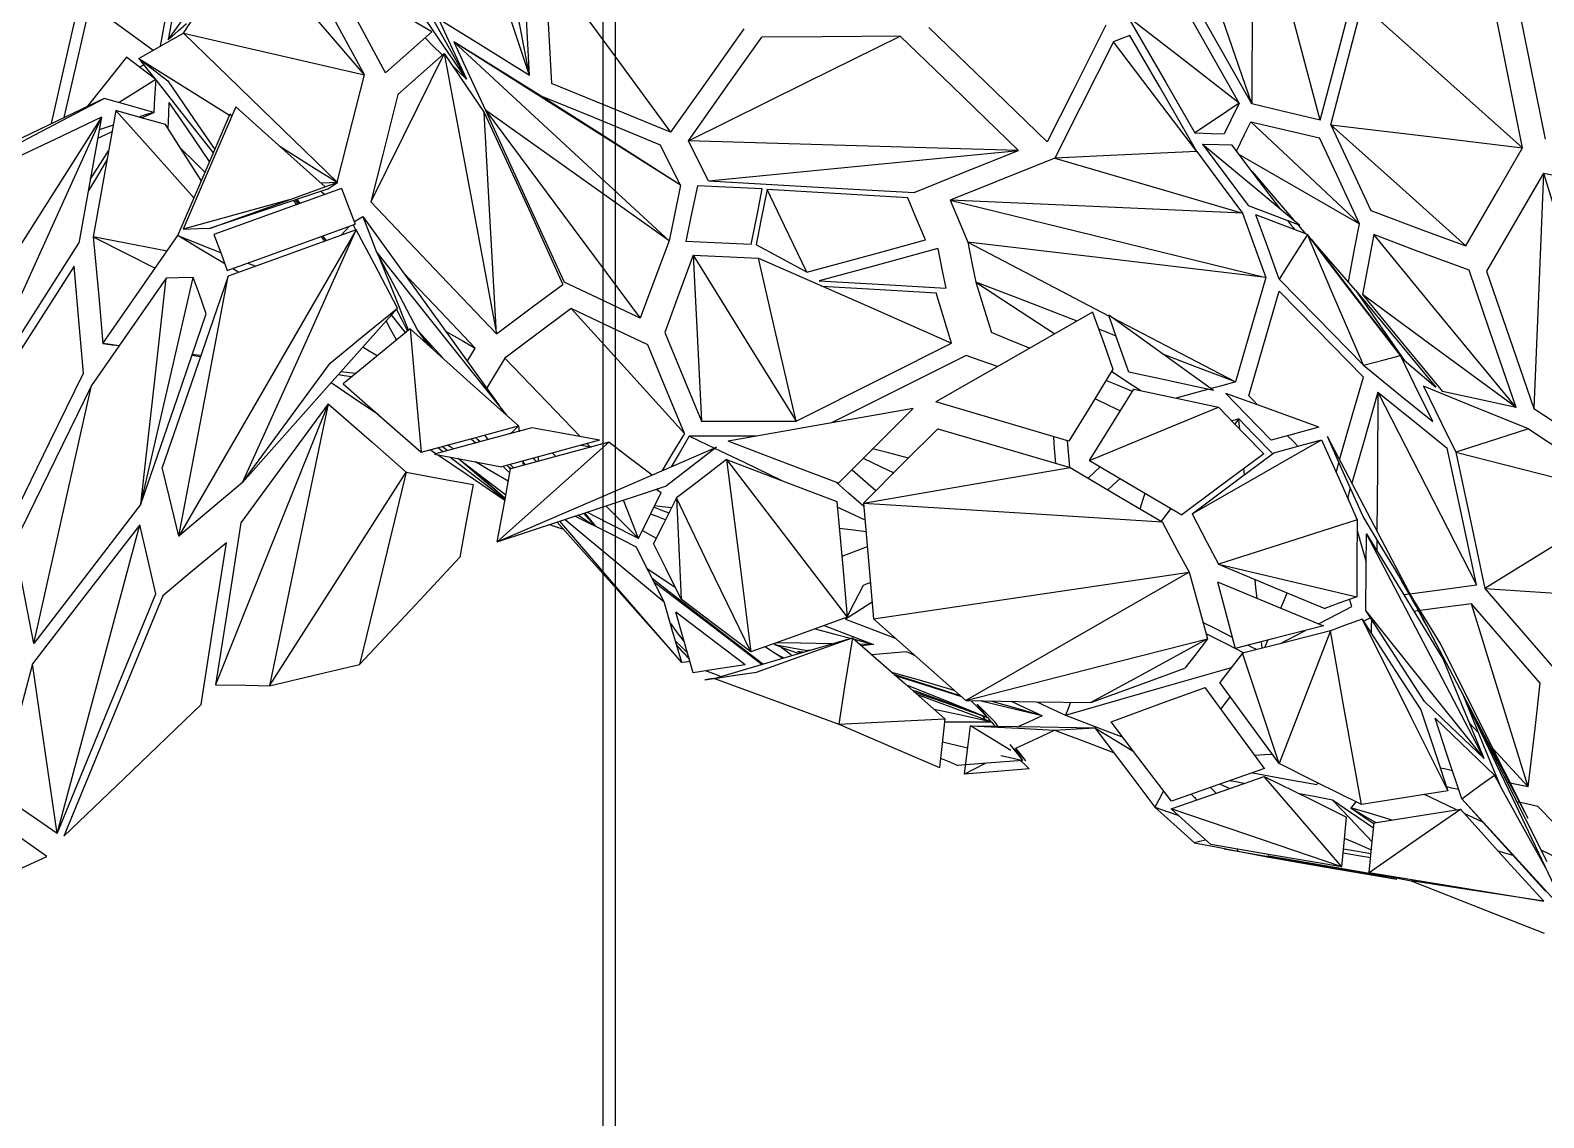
# Model space of a CAD drawing. Header units: millimetres. Extents: x -473 to 157, y -330 to 331.
# Drawn here: x -204.9 to -81.6, y -192.9 to -104.3 of the extents above; entities that cross this region are included whole.
import ezdxf

# ---------------------------------------------------------------- set-up
doc = ezdxf.new("R2010")
doc.units = ezdxf.units.MM

msp = doc.modelspace()

# ---------------------------------------------------------------- linework, layer by layer
at = {"color": 7, "linetype": 'Continuous', "lineweight": 25}
for p, q in [((-158.25, -325.5), (-158.25, 325.5)), ((-157.25, -325.5), (-157.25, 325.5))]:
    msp.add_line(p, q, dxfattribs=at)
at = {"color": 7, "linetype": 'Continuous'}
msp.add_line((-150.25, -136.15), (-142.54, -136.15), dxfattribs=at)
at = {"color": 7, "linetype": 'Continuous', "flags": 128}
for points in [[(-164.25, -108.01), (-168.98, -93.82), (-172.68, -82.74)], [(-164.25, -108.01), (-166.69, -95.26), (-168.58, -85.34)], [(-181.3, -86.88), (-174.62, -98.91), (-169.4, -108.31)], [(-105.41, -110.32), (-109.13, -99.52), (-112.06, -91.01)], [(-105.37, -90.82), (-105.39, -101.69), (-105.41, -110.32)], [(-99.83, -111.64), (-102.93, -99.97), (-105.37, -90.82)], [(-193.71, -105.09), (-190.02, -100.01), (-187.08, -95.98)], [(-192.45, -104.57), (-189.59, -100.2), (-187.33, -96.77)], [(-177.71, -107.94), (-183.09, -101.69), (-187.33, -96.77)], [(-164.25, -108.01), (-164.56, -102.37), (-164.81, -97.97)], [(-163.04, -98.6), (-157.31, -106.43), (-152.77, -112.63)], [(-163.04, -98.6), (-162.72, -104.21), (-162.47, -108.65)], [(-192.64, -99.36), (-193.24, -102.56), (-193.71, -105.09)], [(-177.71, -107.94), (-180.19, -103.36), (-182.15, -99.75)], [(-175.98, -107.78), (-178.46, -103.2), (-180.41, -99.6)], [(-172.22, -104.45), (-176.8, -101.74), (-180.41, -99.6)], [(-106.43, -110.26), (-109.99, -103.98), (-112.81, -99)], [(-105.41, -110.32), (-108.95, -104.05), (-111.76, -99.09)], [(-194.33, -105.62), (-193.8, -102.79), (-193.38, -100.57)], [(-83.34, -113.91), (-84.81, -106.58), (-85.95, -100.86)], [(-84.14, -100.13), (-82.67, -107.43), (-81.51, -113.2)], [(-202.17, -111.43), (-200.99, -106.28), (-200.06, -102.23)], [(-194.93, -105.96), (-197.82, -103.86), (-200.06, -102.23)], [(-99.83, -111.64), (-98.38, -106.14), (-97.25, -101.86)], [(-98.98, -112.02), (-97.54, -106.52), (-96.41, -102.24)], [(-83.34, -113.91), (-90.71, -107.32), (-96.41, -102.24)], [(-203.21, -111.93), (-202.03, -106.77), (-201.1, -102.72)], [(-169.4, -108.31), (-171.24, -105.63), (-172.69, -103.51)], [(-171.96, -102.75), (-170.53, -105.86), (-169.4, -108.31)], [(-106.43, -110.26), (-111.47, -106.36), (-115.5, -103.23)], [(-115.5, -103.23), (-112.45, -108.53), (-110.06, -112.69)], [(-196.1, -106.62), (-194.05, -105.46), (-192.45, -104.57)], [(-193.71, -105.09), (-192.87, -104.36), (-192.21, -103.78)], [(-179.93, -116.69), (-186.95, -109.89), (-192.45, -104.57)], [(-192.45, -104.57), (-184.2, -106.46), (-177.71, -107.94)], [(-175.98, -107.78), (-173.87, -105.91), (-172.22, -104.45)], [(-164.25, -108.01), (-168.22, -105.54), (-171.36, -103.6)], [(-146.8, -104.2), (-150.14, -108.92), (-152.77, -112.63)], [(-151.31, -113.32), (-141.65, -108.56), (-134.05, -104.81)], [(-134.05, -104.81), (-140.38, -104.85), (-145.34, -104.88)], [(-124.41, -114.11), (-129.82, -108.89), (-134.05, -104.81)], [(-131.73, -104.09), (-126.33, -109.3), (-122.07, -113.4)], [(-117.29, -103.92), (-119.97, -109.24), (-122.07, -113.4)], [(-115.34, -104.74), (-116.09, -105.03), (-116.68, -105.26)], [(-109.89, -114.21), (-112.94, -108.91), (-115.34, -104.74)], [(-171.36, -106.35), (-172.15, -105.56), (-172.77, -104.94)], [(-151.95, -116.94), (-162.28, -110.42), (-170.41, -105.27)], [(-163.3, -109.68), (-167.27, -107.22), (-170.41, -105.27)], [(-170.41, -105.27), (-160.6, -114.35), (-152.89, -121.48)], [(-170.41, -105.27), (-168.98, -108.38), (-167.85, -110.84)], [(-151.31, -113.32), (-147.97, -108.59), (-145.34, -104.88)], [(-116.68, -105.26), (-119.36, -110.58), (-121.46, -114.74)], [(-109.89, -114.21), (-113.68, -109.21), (-116.68, -105.26)], [(-197.08, -106.51), (-198.88, -108.76), (-200.29, -110.53)], [(-194.71, -108.34), (-196.05, -107.31), (-197.08, -106.51)], [(-196.1, -106.62), (-194.78, -107.63), (-193.73, -108.44)], [(-196.1, -106.62), (-191.95, -109.2), (-188.7, -111.23)], [(-196.1, -106.62), (-195.36, -107.56), (-194.77, -108.3)], [(-196.03, -107.33), (-195.84, -107.22), (-195.69, -107.14)], [(-171.22, -106.22), (-174.55, -112.97), (-177.18, -118.29)], [(-171.22, -106.22), (-173.32, -108.08), (-174.98, -109.55)], [(-171.22, -106.22), (-168.83, -118.99), (-166.96, -129.05)], [(-171.22, -106.22), (-169.38, -108.91), (-167.94, -111.01)], [(-169.4, -108.31), (-170.09, -107.62), (-170.63, -107.08)], [(-194.71, -108.34), (-196.38, -109.39), (-197.69, -110.21)], [(-194.71, -108.34), (-194.8, -109.82), (-194.87, -111.01)], [(-194.79, -108.28), (-194.79, -108.28), (-194.78, -108.28)], [(-194.71, -108.37), (-192.09, -111.69), (-190.02, -114.3)], [(-193.73, -108.44), (-191.58, -111.58), (-189.9, -114.03)], [(-179.93, -116.69), (-178.68, -111.78), (-177.71, -107.94)], [(-174.98, -109.55), (-176.21, -114.44), (-177.18, -118.29)], [(-151.95, -116.94), (-158.32, -112.87), (-163.3, -109.68)], [(-153.59, -113.67), (-159.03, -111.43), (-163.3, -109.68)], [(-152.77, -112.63), (-158.21, -110.4), (-162.47, -108.65)], [(-210.52, -115.96), (-204.11, -112.6), (-198.92, -109.87)], [(-198.92, -109.87), (-202.71, -111.69), (-205.64, -113.1)], [(-197.97, -110.87), (-198.99, -116.62), (-199.8, -121.15)], [(-194.87, -111.01), (-197.14, -110.37), (-198.92, -109.87)], [(-191.6, -117.97), (-195.15, -114.01), (-197.97, -110.87)], [(-193.91, -112.01), (-196.18, -111.37), (-197.97, -110.87)], [(-193.71, -112.32), (-193.65, -111.13), (-193.61, -110.2)], [(-190.32, -115), (-192.15, -112.32), (-193.61, -110.2)], [(-188.19, -110.57), (-190.59, -116.14), (-192.47, -120.52)], [(-180.92, -117.08), (-184.99, -113.44), (-188.19, -110.57)], [(-152.89, -121.48), (-161.24, -115.54), (-167.85, -110.84)], [(-167.85, -110.84), (-160.77, -120.33), (-155.23, -127.78)], [(-167.85, -110.84), (-164.26, -118.68), (-161.44, -124.83)], [(-106.43, -110.26), (-108.45, -111.61), (-110.06, -112.69)], [(-106.43, -110.26), (-107.12, -111.65), (-107.67, -112.76)], [(-99.83, -111.64), (-102.94, -110.91), (-105.41, -110.32)], [(-199.14, -111.4), (-206.75, -123.42), (-212.6, -132.66)], [(-199.14, -111.4), (-205.59, -125.69), (-210.59, -136.76)], [(-199.14, -111.4), (-202.93, -113.21), (-205.86, -114.61)], [(-199.14, -111.4), (-200.16, -117.14), (-200.97, -121.66)], [(-198.18, -112.05), (-198.82, -112.26), (-199.32, -112.42)], [(-194.87, -111.01), (-195.56, -111.22), (-196.1, -111.4)], [(-195.87, -111.46), (-195.31, -111.21), (-194.87, -111.01)], [(-191, -116.57), (-192.63, -114.02), (-193.91, -112.01)], [(-192.92, -121.05), (-190.53, -115.49), (-188.66, -111.12)], [(-188.51, -111.31), (-188.59, -111.21), (-188.66, -111.12)], [(-188.65, -111.12), (-188.58, -111.23), (-188.51, -111.32)], [(-166.96, -129.05), (-167.51, -118.91), (-167.94, -111.01)], [(-167.94, -111.01), (-164.35, -118.85), (-161.53, -125.02)], [(-106.65, -114.17), (-105.99, -112.82), (-105.48, -111.78)], [(-96.63, -120.09), (-101.58, -115.44), (-105.48, -111.78)], [(-105.48, -111.78), (-102.34, -112.51), (-99.89, -113.08)], [(-98.98, -112.02), (-97.16, -115.92), (-95.72, -119)], [(-98.98, -112.02), (-92.84, -117.52), (-87.98, -121.89)], [(-98.98, -112.02), (-90.26, -113.07), (-83.34, -113.91)], [(-199.44, -113.1), (-198.79, -112.8), (-198.27, -112.56)], [(-149.67, -116.59), (-150.59, -114.76), (-151.31, -113.32)], [(-124.41, -114.11), (-139.5, -113.67), (-151.31, -113.32)], [(-110.06, -112.69), (-108.72, -112.73), (-107.67, -112.76)], [(-96.63, -120.09), (-98.46, -116.15), (-99.89, -113.08)], [(-200.05, -116.48), (-199.21, -115.18), (-198.56, -114.15)], [(-192.67, -113.96), (-191.56, -115.04), (-190.7, -115.89)], [(-184.61, -113.77), (-181.99, -115.41), (-179.93, -116.69)], [(-151.95, -116.94), (-152.87, -115.11), (-153.59, -113.67)], [(-149.67, -116.59), (-135.54, -115.2), (-124.41, -114.11)], [(-132.92, -117.53), (-128.16, -115.62), (-124.41, -114.11)], [(-109.89, -114.21), (-116.36, -114.5), (-121.46, -114.74)], [(-109.89, -114.21), (-107.81, -117), (-106.16, -119.21)], [(-109.43, -113.59), (-107.35, -116.38), (-105.7, -118.59)], [(-109.43, -113.59), (-108.09, -113.62), (-107.04, -113.65)], [(-109.43, -113.59), (-105.01, -117.27), (-101.5, -120.19)], [(-103.04, -118.91), (-105.29, -115.96), (-107.04, -113.65)], [(-106.45, -114.43), (-100.92, -117.62), (-96.63, -120.09)], [(-87.98, -121.89), (-85.38, -117.42), (-83.34, -113.91)], [(-198.69, -114.89), (-199.54, -116.31), (-200.21, -117.42)], [(-121.46, -114.74), (-126.25, -116.66), (-129.99, -118.16)], [(-121.46, -114.74), (-112.91, -117.24), (-106.16, -119.21)], [(-105.39, -115.82), (-103.5, -118.03), (-102.02, -119.76)], [(-190.25, -120.44), (-184.43, -118.34), (-179.87, -116.7)], [(-181.27, -116.76), (-180.52, -116.72), (-179.93, -116.69)], [(-180.71, -117.26), (-180.24, -116.95), (-179.87, -116.7)], [(-151.95, -116.94), (-152.48, -119.48), (-152.89, -121.48)], [(-150.58, -116.99), (-151.11, -119.53), (-151.52, -121.53)], [(-145.29, -117.25), (-148.25, -117.1), (-150.58, -116.99)], [(-149.67, -116.59), (-140.29, -117.12), (-132.92, -117.53)], [(-81.63, -115.95), (-84.24, -120.43), (-86.28, -123.95)], [(-81.63, -115.95), (-82.08, -126.63), (-82.43, -135.13)], [(-81.63, -115.95), (-77.37, -129.7), (-73.97, -140.7)], [(-81.63, -115.95), (-76.55, -116.91), (-72.5, -117.68)], [(-183.84, -118.13), (-188.66, -119.47), (-192.47, -120.52)], [(-180.71, -117.26), (-186.02, -119.03), (-190.25, -120.44)], [(-179.58, -117.2), (-185.39, -119.3), (-189.97, -120.95)], [(-183.48, -118.19), (-183.34, -118.38), (-183.24, -118.52)], [(-183.08, -118.47), (-183.22, -118.28), (-183.33, -118.14)], [(-182.93, -118.42), (-183.07, -118.23), (-183.18, -118.08)], [(-180.96, -117.7), (-181.13, -117.56), (-181.25, -117.44)], [(-179.58, -117.2), (-178.94, -118.83), (-178.45, -120.11)], [(-177.18, -118.29), (-171.45, -124.32), (-166.96, -129.05)], [(-146.2, -121.78), (-145.69, -119.24), (-145.29, -117.25)], [(-144.89, -117.28), (-145.4, -119.81), (-145.8, -121.81)], [(-141.66, -124.03), (-143.47, -120.24), (-144.89, -117.28)], [(-133.43, -117.97), (-139.85, -117.58), (-144.89, -117.28)], [(-131.99, -121.4), (-132.8, -119.48), (-133.43, -117.97)], [(-106.16, -119.21), (-119.55, -118.62), (-129.99, -118.16)], [(-129.99, -118.16), (-115.68, -121.66), (-104.27, -124.45)], [(-129.99, -118.16), (-129.18, -120.08), (-128.55, -121.59)], [(-178.53, -119.9), (-178.15, -119.67), (-177.85, -119.48)], [(-177.85, -119.48), (-177.22, -121.11), (-176.72, -122.39)], [(-177.85, -119.48), (-171.57, -128.19), (-166.74, -134.9)], [(-106.16, -119.21), (-105.11, -122.14), (-104.27, -124.45)], [(-105.7, -118.59), (-103.35, -119.48), (-101.5, -120.19)], [(-103.19, -124.6), (-104.25, -121.65), (-105.08, -119.35)], [(-100.87, -120.96), (-103.23, -120.06), (-105.08, -119.35)], [(-95.72, -119), (-91.39, -120.62), (-87.98, -121.89)], [(-178.37, -120.58), (-186.45, -134.52), (-192.83, -145.52)], [(-192.47, -120.52), (-191.23, -120.48), (-190.25, -120.44)], [(-188.89, -123.89), (-183.03, -121.77), (-178.45, -120.11)], [(-178.37, -120.58), (-184.21, -122.69), (-188.81, -124.36)], [(-187.63, -141.15), (-182.41, -129.57), (-178.37, -120.58)], [(-179.63, -121.04), (-179.26, -120.63), (-178.96, -120.3)], [(-178.41, -120.59), (-178.53, -120.36), (-178.62, -120.18)], [(-178.51, -119.89), (-178.53, -119.87), (-178.55, -119.85)], [(-175.02, -126.97), (-176.9, -123.38), (-178.37, -120.58)], [(-102.5, -119.81), (-102.25, -120.14), (-102.05, -120.4)], [(-102.05, -120.4), (-101.95, -120.5), (-101.88, -120.58)], [(-101.72, -120.1), (-101.34, -120.55), (-101.04, -120.9)], [(-97.54, -124.82), (-97.03, -122.15), (-96.63, -120.09)], [(-210.59, -136.76), (-205.24, -128.36), (-200.97, -121.66)], [(-199.8, -121.15), (-196.97, -122.58), (-194.76, -123.7)], [(-199.8, -121.15), (-199.36, -126.01), (-199.02, -129.85)], [(-193.79, -122.31), (-197.14, -121.66), (-199.8, -121.15)], [(-199.02, -129.85), (-195.62, -124.95), (-192.92, -121.05)], [(-192.92, -121.05), (-190.96, -121.82), (-189.43, -122.42)], [(-189.08, -123.36), (-191.23, -122.07), (-192.92, -121.05)], [(-189.97, -120.95), (-189.36, -122.6), (-188.89, -123.89)], [(-180.94, -121.51), (-181.11, -121.29), (-181.24, -121.12)], [(-180.81, -121.46), (-180.97, -121.25), (-181.1, -121.07)], [(-152.89, -121.48), (-154.2, -125), (-155.23, -127.78)], [(-146.2, -121.78), (-149.18, -121.64), (-151.52, -121.53)], [(-141.66, -124.03), (-143.98, -122.78), (-145.8, -121.81)], [(-141.66, -124.03), (-136.24, -122.55), (-131.99, -121.4)], [(-104.27, -124.45), (-117.94, -122.84), (-128.55, -121.59)], [(-128.55, -121.59), (-122.12, -124.95), (-117.04, -127.6)], [(-128.55, -121.59), (-128.18, -123.4), (-127.89, -124.83)], [(-100.87, -120.96), (-102.17, -122.99), (-103.19, -124.6)], [(-96.32, -131.6), (-98.88, -125.62), (-100.87, -120.96)], [(-93.3, -130.82), (-97.55, -125.29), (-100.87, -120.96)], [(-100.58, -121.34), (-100.57, -121.35), (-100.56, -121.35)], [(-96.95, -125.49), (-98.96, -123.19), (-100.56, -121.35)], [(-100.56, -121.35), (-96.33, -126.86), (-92.99, -131.2)], [(-95.47, -120.97), (-95.99, -123.69), (-96.4, -125.85)], [(-83.88, -135.05), (-90.42, -127.11), (-95.47, -120.97)], [(-87.71, -123.87), (-92.06, -122.25), (-95.47, -120.97)], [(-187.22, -123.29), (-186.85, -123.43), (-186.56, -123.54)], [(-176.72, -122.39), (-170.74, -129.88), (-166.13, -135.67)], [(-176.72, -122.39), (-174.85, -125.95), (-173.38, -128.75)], [(-174.12, -128.74), (-175.46, -125.4), (-176.54, -122.73)], [(-150.92, -122.64), (-152.22, -126.16), (-153.24, -128.94)], [(-150.92, -122.64), (-150.55, -130.17), (-150.25, -136.15)], [(-150.92, -122.64), (-146.24, -130.18), (-142.54, -136.15)], [(-150.92, -122.64), (-147.94, -122.78), (-145.6, -122.88)], [(-142.54, -136.15), (-144.26, -128.69), (-145.6, -122.88)], [(-145.6, -122.88), (-136.81, -126.75), (-129.87, -129.81)], [(-131, -122.1), (-136.42, -123.58), (-140.67, -124.73)], [(-131, -122.1), (-130.64, -123.91), (-130.35, -125.33)], [(-201.36, -123.54), (-206.78, -132.04), (-210.97, -138.61)], [(-200.59, -132.24), (-201.02, -127.35), (-201.36, -123.54)], [(-193.85, -124.51), (-197.28, -129.44), (-199.94, -133.27)], [(-195.92, -142.92), (-193.53, -132.6), (-191.65, -124.47)], [(-195.92, -142.92), (-194.76, -132.58), (-193.85, -124.51)], [(-188.81, -124.36), (-191.83, -133.11), (-194.18, -139.94)], [(-191.65, -124.47), (-192.89, -124.49), (-193.85, -124.51)], [(-192.83, -145.52), (-190.58, -133.66), (-188.81, -124.36)], [(-190.59, -127.42), (-191.18, -125.77), (-191.65, -124.47)], [(-187.95, -124.05), (-188.24, -123.87), (-188.46, -123.74)], [(-168.68, -130.21), (-171.98, -126.75), (-174.58, -124.02)], [(-104.27, -124.45), (-105.65, -129.22), (-106.73, -132.97)], [(-98.89, -123.52), (-98.93, -123.48), (-98.96, -123.45)], [(-98.65, -123.85), (-98.61, -123.89), (-98.58, -123.93)], [(-83.88, -135.05), (-86.04, -128.75), (-87.71, -123.87)], [(-86.28, -123.95), (-84.14, -130.17), (-82.43, -135.13)], [(-166.96, -129.05), (-163.91, -126.78), (-161.53, -125.02)], [(-155.23, -127.78), (-158.71, -126.13), (-161.44, -124.83)], [(-140.67, -124.73), (-134.9, -125.07), (-130.35, -125.33)], [(-140.43, -125.16), (-135.22, -125.47), (-131.12, -125.71)], [(-129.87, -129.81), (-130.57, -127.51), (-131.12, -125.71)], [(-127.89, -124.83), (-124.29, -127.19), (-121.46, -129.06)], [(-127.89, -124.83), (-127.18, -127.12), (-126.62, -128.93)], [(-119.63, -128.01), (-124.26, -126.22), (-127.89, -124.83)], [(-105.64, -134.11), (-104.26, -129.33), (-103.18, -125.57)], [(-96.32, -131.6), (-100.17, -127.67), (-103.19, -124.6)], [(-96.31, -132.58), (-100.16, -128.65), (-103.18, -125.57)], [(-96.95, -125.49), (-94.75, -128.66), (-92.99, -131.2)], [(-96.95, -125.49), (-93.3, -129.91), (-90.41, -133.4)], [(-187.63, -141.15), (-180.54, -133.17), (-175.02, -126.97)], [(-180.5, -131.44), (-177.42, -128.92), (-175.02, -126.97)], [(-160.85, -126.99), (-163.88, -129.25), (-166.27, -131.04)], [(-151.64, -137.16), (-156.8, -131.46), (-160.85, -126.99)], [(-154.63, -129.94), (-158.11, -128.29), (-160.85, -126.99)], [(-83.88, -135.05), (-90.9, -129.9), (-96.4, -125.85)], [(-96.4, -125.85), (-92.75, -130.26), (-89.86, -133.75)], [(-195.92, -142.92), (-192.94, -134.27), (-190.59, -127.42)], [(-175.1, -129.55), (-175.57, -128.68), (-175.93, -127.99)], [(-174.36, -128.94), (-175, -128.13), (-175.5, -127.5)], [(-174.2, -128.81), (-174.7, -127.82), (-175.1, -127.05)], [(-118.38, -127.29), (-125.58, -131.42), (-131.14, -134.6)], [(-118.38, -127.29), (-117.45, -129.9), (-116.73, -131.93)], [(-108.52, -133.66), (-113.28, -130.24), (-117.06, -127.53)], [(-115.42, -132.17), (-116.34, -129.58), (-117.06, -127.53)], [(-116.78, -127.73), (-111.17, -130.66), (-106.73, -132.97)], [(-173.99, -128.63), (-177.03, -131.14), (-179.45, -133.13)], [(-173.99, -128.63), (-173.48, -134.23), (-173.08, -138.7)], [(-173.99, -128.63), (-169.08, -133.03), (-165.15, -136.55)], [(-173.38, -128.75), (-172.72, -129.59), (-172.19, -130.24)], [(-173.38, -128.75), (-172.94, -129.38), (-172.59, -129.88)], [(-171.36, -130.98), (-172.49, -129.74), (-173.38, -128.75)], [(-171.11, -128.83), (-169.75, -129.6), (-168.68, -130.21)], [(-153.24, -128.94), (-151.57, -132.97), (-150.25, -136.15)], [(-123.52, -130.23), (-125.26, -129.5), (-126.62, -128.93)], [(-116.46, -129.23), (-117.26, -128.92), (-117.88, -128.68)], [(-199.02, -129.85), (-198.27, -129.94), (-197.67, -130.01)], [(-197.69, -130.03), (-198.43, -129.93), (-199.02, -129.85)], [(-191.72, -130.7), (-191.33, -130.75), (-191.03, -130.78)], [(-176.67, -130.84), (-177.33, -130.45), (-177.84, -130.14)], [(-169.34, -131.29), (-168.97, -130.69), (-168.68, -130.21)], [(-151.64, -137.16), (-153.32, -133.11), (-154.63, -129.94)], [(-142.54, -136.15), (-135.43, -132.6), (-129.87, -129.81)], [(-106.73, -132.97), (-110.05, -131.7), (-112.65, -130.7)], [(-191.07, -130.91), (-191.45, -130.86), (-191.75, -130.82)], [(-187.63, -141.15), (-183.64, -135.72), (-180.5, -131.44)], [(-166.27, -131.04), (-167.1, -132.41), (-167.75, -133.49)], [(-166.27, -131.04), (-162.83, -134.61), (-160.12, -137.42)], [(-128.67, -130.81), (-134.81, -133.88), (-139.65, -136.31)], [(-126.12, -131.72), (-127.55, -131.21), (-128.67, -130.81)], [(-116.73, -131.93), (-118.75, -135.24), (-120.32, -137.79)], [(-96.32, -131.6), (-94.63, -131.16), (-93.3, -130.82)], [(-96.32, -131.6), (-93.15, -134.18), (-90.66, -136.19)], [(-90.66, -136.19), (-92.14, -133.18), (-93.3, -130.82)], [(-92.99, -131.2), (-91.54, -132.43), (-90.41, -133.4)], [(-206.85, -145.05), (-203.36, -137.9), (-200.59, -132.24)], [(-176.56, -135.66), (-178.72, -134.2), (-180.42, -133.04)], [(-178.74, -132.54), (-179.36, -132.46), (-179.85, -132.4)], [(-179.59, -132.11), (-178.92, -132.19), (-178.38, -132.25)], [(-179.45, -133.13), (-175.89, -136.24), (-173.08, -138.7)], [(-115.13, -133.75), (-116.34, -133.24), (-117.29, -132.84)], [(-116.83, -132.1), (-115.5, -132.98), (-114.45, -133.67)], [(-108.52, -133.66), (-112.39, -132.83), (-115.42, -132.17)], [(-106.73, -132.97), (-107.85, -133.28), (-108.72, -133.51)], [(-98.25, -139.31), (-97.17, -135.54), (-96.31, -132.58)], [(-199.94, -133.27), (-203.47, -140.48), (-206.22, -146.1)], [(-204.63, -154.26), (-202, -142.5), (-199.94, -133.27)], [(-118.62, -139.38), (-116.61, -136.14), (-115.01, -133.55)], [(-118.19, -134.31), (-117.02, -134.88), (-116.1, -135.32)], [(-115.01, -133.55), (-111.15, -134.38), (-108.12, -135.03)], [(-108.92, -133.57), (-110.41, -133.97), (-111.57, -134.29)], [(-103.84, -137.72), (-105.89, -135.59), (-107.52, -133.91)], [(-99.94, -136.65), (-104.18, -135.11), (-107.52, -133.91)], [(-105.64, -134.11), (-105.24, -134.52), (-104.93, -134.84)], [(-95.13, -133.79), (-96.32, -137.94), (-97.26, -141.2)], [(-95.13, -133.79), (-95.17, -140.12), (-95.21, -145.1)], [(-95.13, -133.79), (-90.63, -142.6), (-87.11, -149.49)], [(-95.13, -133.79), (-91.96, -136.36), (-89.48, -138.37)], [(-82.87, -136.78), (-87.63, -134.85), (-91.42, -133.31)], [(-91.42, -133.31), (-89.94, -136.32), (-88.78, -138.69)], [(-83.88, -135.05), (-87.23, -134.32), (-89.86, -133.75)], [(-180.66, -134.74), (-185.81, -147.58), (-189.84, -157.63)], [(-180.66, -134.74), (-184.65, -140.18), (-187.78, -144.44)], [(-180.66, -134.74), (-183.34, -147.62), (-185.44, -157.71)], [(-180.66, -134.74), (-177.1, -137.85), (-174.3, -140.31)], [(-133.01, -135.14), (-141.46, -136.63), (-148.08, -137.79)], [(-133.01, -135.14), (-136.43, -138.56), (-139.08, -141.22)], [(-120.32, -137.79), (-126.36, -136.01), (-131.14, -134.6)], [(-118.62, -139.38), (-112.78, -136.96), (-108.12, -135.03)], [(-108.12, -135.03), (-106.05, -137.17), (-104.44, -138.83)], [(-82.43, -135.13), (-77.7, -138.24), (-73.97, -140.7)], [(-173.08, -138.7), (-168.64, -137.49), (-165.15, -136.55)], [(-164.06, -136.7), (-168.51, -137.91), (-172.01, -138.86)], [(-165.15, -136.55), (-165.53, -136.91), (-165.84, -137.19)], [(-165.15, -136.55), (-165.12, -136.79), (-165.1, -136.98)], [(-158.55, -137.71), (-161.65, -137.15), (-164.06, -136.7)], [(-137.04, -142.83), (-133.67, -139.46), (-130.98, -136.79)], [(-130.98, -136.79), (-124.94, -138.56), (-120.22, -139.95)], [(-106.47, -135.98), (-106.79, -136.07), (-107.05, -136.14)], [(-106.47, -135.98), (-106.65, -136.22), (-106.79, -136.4)], [(-106.38, -136.82), (-106.43, -136.35), (-106.47, -135.98)], [(-103.71, -138.81), (-105.26, -137.23), (-106.47, -135.98)], [(-99.94, -136.65), (-102.13, -137.25), (-103.84, -137.72)], [(-82.87, -136.78), (-86.15, -137.84), (-88.78, -138.69)], [(-82.87, -136.78), (-78.13, -139.91), (-74.39, -142.37)], [(-169.01, -137.59), (-168.79, -137.79), (-168.62, -137.94)], [(-168.27, -137.85), (-168.5, -137.65), (-168.67, -137.5)], [(-167.92, -137.3), (-167.77, -137.51), (-167.65, -137.68)], [(-166.89, -145.99), (-161.81, -141.46), (-157.8, -137.88)], [(-158.55, -137.71), (-163.03, -138.92), (-166.55, -139.87)], [(-157.8, -137.88), (-162.29, -139.1), (-165.8, -140.05)], [(-165.1, -136.96), (-165.09, -136.97), (-165.08, -136.98)], [(-159.58, -137.99), (-159.43, -138.14), (-159.32, -138.25)], [(-154.26, -140.55), (-156.24, -139.06), (-157.8, -137.88)], [(-151.64, -137.16), (-152.65, -138.86), (-153.44, -140.19)], [(-151.25, -137.39), (-152.07, -138.79), (-152.72, -139.88)], [(-149.21, -138.37), (-150.35, -137.82), (-151.25, -137.39)], [(-145.8, -137.39), (-148.85, -137.39), (-151.25, -137.39)], [(-139.08, -141.22), (-144.1, -139.31), (-148.08, -137.79)], [(-121.37, -139.61), (-121.47, -138.39), (-121.55, -137.43)], [(-120.44, -137.76), (-120.34, -138.98), (-120.26, -139.94)], [(-110.28, -143.71), (-104.42, -140.36), (-99.72, -137.67)], [(-103.61, -138.74), (-101.44, -138.14), (-99.72, -137.67)], [(-102.49, -137.35), (-102.02, -137.83), (-101.66, -138.2)], [(-99.72, -137.67), (-98.08, -141.34), (-96.81, -144.19)], [(-96.34, -143.94), (-97.96, -140.31), (-99.25, -137.41)], [(-89.28, -156.4), (-94.82, -145.85), (-99.25, -137.41)], [(-171.88, -138.82), (-172.15, -138.64), (-172.36, -138.5)], [(-172.01, -138.86), (-168.96, -139.42), (-166.55, -139.87)], [(-166.27, -142.62), (-169.35, -140.54), (-171.76, -138.9)], [(-171.31, -138.67), (-171.55, -138.48), (-171.74, -138.33)], [(-170.94, -138.57), (-171.18, -138.38), (-171.38, -138.23)], [(-170.43, -138.43), (-170.72, -138.26), (-170.95, -138.12)], [(-166.26, -142.53), (-168.77, -140.61), (-170.76, -139.09)], [(-166.2, -142.2), (-168.37, -140.53), (-170.1, -139.21)], [(-166.89, -145.99), (-156.92, -141.69), (-149.01, -138.28)], [(-163.67, -139.47), (-163.82, -139.3), (-163.94, -139.17)], [(-163.5, -139.43), (-163.52, -139.22), (-163.54, -139.06)], [(-162.11, -139.05), (-162.27, -138.88), (-162.41, -138.75)], [(-160.06, -138.12), (-159.59, -138.2), (-159.23, -138.27)], [(-149.01, -138.28), (-151.31, -140.05), (-153.09, -141.43)], [(-148.2, -139.29), (-150.5, -141.05), (-152.28, -142.42)], [(-143.68, -141.01), (-146.75, -139.54), (-149.16, -138.39)], [(-148.2, -139.29), (-147.07, -148.21), (-146.22, -154.96)], [(-148.2, -139.29), (-143.16, -141.21), (-139.23, -142.7)], [(-148.2, -139.29), (-142.62, -146.59), (-138.37, -152.14)], [(-137.06, -139.19), (-135.67, -139.85), (-134.58, -140.37)], [(-133.37, -139.17), (-135.01, -138.75), (-136.3, -138.43)], [(-104.44, -138.83), (-108.2, -141.63), (-111.1, -143.8)], [(-110.28, -143.71), (-106.57, -140.94), (-103.61, -138.74)], [(-87.11, -149.49), (-88.44, -143.26), (-89.48, -138.37)], [(-88.78, -138.69), (-80.68, -140.76), (-74.39, -142.37)], [(-88.78, -138.69), (-87.46, -144.91), (-86.41, -149.8)], [(-192.83, -145.52), (-193.59, -142.38), (-194.18, -139.94)], [(-185.44, -157.71), (-179.22, -148), (-174.3, -140.31)], [(-174.3, -140.31), (-176.43, -149.1), (-178.1, -155.97)], [(-174.3, -140.31), (-171.26, -140.88), (-168.86, -141.33)], [(-166.24, -142.46), (-168.16, -140.82), (-169.68, -139.53)], [(-166.24, -142.45), (-167.99, -140.95), (-169.36, -139.78)], [(-165.99, -141.06), (-167.48, -140.18), (-168.65, -139.48)], [(-166.89, -145.99), (-166.28, -142.67), (-165.8, -140.05)], [(-166.44, -139.84), (-166.12, -140.13), (-165.86, -140.36)], [(-165.77, -140.04), (-165.96, -139.88), (-166.1, -139.75)], [(-165.92, -139.96), (-165.86, -140.03), (-165.81, -140.09)], [(-165.92, -139.96), (-165.86, -140.02), (-165.81, -140.07)], [(-165.81, -140.07), (-165.87, -140.01), (-165.92, -139.96)], [(-165.84, -139.68), (-165.67, -139.85), (-165.54, -139.98)], [(-164.81, -139.4), (-164.79, -139.61), (-164.77, -139.77)], [(-164.8, -139.47), (-164.69, -139.61), (-164.6, -139.72)], [(-137.98, -140.12), (-136.89, -141.07), (-136.04, -141.82)], [(-137.04, -142.83), (-127.65, -141.22), (-120.22, -139.95)], [(-120.22, -139.95), (-116, -142.43), (-112.71, -144.36)], [(-118.75, -140.81), (-118.19, -140.29), (-117.75, -139.89)], [(-118.62, -139.38), (-114.4, -141.86), (-111.1, -143.8)], [(-106.01, -140.52), (-106.03, -140.25), (-106.06, -140.03)], [(-98.54, -140.32), (-98.41, -139.87), (-98.31, -139.52)], [(-187.63, -141.15), (-190.55, -143.61), (-192.83, -145.52)], [(-168.86, -141.33), (-169.46, -144.65), (-169.94, -147.25)], [(-166.89, -145.99), (-159.16, -143.43), (-153.09, -141.43)], [(-153.91, -141.7), (-153.69, -141.86), (-153.52, -141.98)], [(-153.78, -141.65), (-153.81, -141.71), (-153.83, -141.75)], [(-137.02, -143.11), (-138.26, -142.02), (-139.24, -141.16)], [(-116.13, -140.84), (-116.69, -141.36), (-117.13, -141.76)], [(-97.38, -141.62), (-97.5, -142.03), (-97.59, -142.36)], [(-195.92, -142.92), (-200.84, -149.33), (-204.63, -154.26)], [(-155.38, -145.71), (-156.06, -143.97), (-156.6, -142.59)], [(-155.38, -145.71), (-154.35, -143.64), (-153.52, -141.98)], [(-152.28, -142.42), (-153.34, -144.52), (-154.16, -146.14)], [(-146.22, -154.96), (-149.58, -148.02), (-152.28, -142.42)], [(-152.28, -142.42), (-152.06, -147.08), (-151.89, -150.66)], [(-139.23, -142.7), (-138.74, -148.04), (-138.37, -152.14)], [(-137.04, -142.83), (-123.41, -143.69), (-112.71, -144.36)], [(-137.04, -142.83), (-136.59, -148.16), (-136.24, -152.26)], [(-114.51, -143.3), (-114.28, -142.59), (-114.1, -142.04)], [(-97.59, -142.36), (-97.56, -142.48), (-97.53, -142.57)], [(-74.39, -142.37), (-81.09, -146.51), (-86.41, -149.8)], [(-161.35, -144.16), (-156.83, -147.94), (-153.29, -150.89)], [(-160.54, -143.89), (-157.75, -145.29), (-155.57, -146.39)], [(-160.52, -143.88), (-160.51, -143.9), (-160.49, -143.91)], [(-159.13, -144.6), (-159.79, -144.16), (-160.31, -143.81)], [(-158.94, -144.69), (-159.46, -144.12), (-159.87, -143.67)], [(-159.77, -143.64), (-159.3, -144.23), (-158.92, -144.7)], [(-155.38, -145.71), (-157.74, -144.52), (-159.6, -143.58)], [(-155.38, -145.71), (-156.87, -144.23), (-158.05, -143.07)], [(-153.18, -144.19), (-153.86, -143.93), (-154.39, -143.73)], [(-154.11, -143.17), (-153.43, -143.43), (-152.9, -143.63)], [(-152.69, -143.23), (-153.46, -143.13), (-154.06, -143.06)], [(-136.92, -144.24), (-138.19, -143.63), (-139.18, -143.16)], [(-112, -143.27), (-112.44, -143.86), (-112.79, -144.31)], [(-110.28, -143.71), (-109.06, -146.02), (-108.11, -147.81)], [(-96.81, -144.19), (-103.18, -146.23), (-108.11, -147.81)], [(-96.81, -144.19), (-96.84, -147.74), (-96.86, -150.48)], [(-93.76, -148.19), (-95.2, -145.82), (-96.34, -143.94)], [(-196.02, -144.61), (-200.95, -151), (-204.74, -155.93)], [(-202.73, -169.74), (-198.97, -155.66), (-196.02, -144.61)], [(-194.69, -150.22), (-195.44, -147.06), (-196.02, -144.61)], [(-187.78, -144.44), (-188.93, -151.83), (-189.84, -157.63)], [(-161.46, -145), (-162.13, -144.77), (-162.67, -144.59)], [(-162.01, -144.38), (-156.31, -150.8), (-151.85, -155.83)], [(-151.85, -155.83), (-157.38, -149.43), (-161.8, -144.31)], [(-158.97, -144.64), (-158.93, -144.68), (-158.9, -144.71)], [(-155.06, -145.06), (-154.43, -145.41), (-153.93, -145.69)], [(-136.84, -145.17), (-138.07, -145.02), (-139.03, -144.9)], [(-112.71, -144.36), (-111.48, -146.66), (-110.52, -148.45)], [(-96.82, -145.08), (-96.41, -146.52), (-96.09, -147.65)], [(-96.12, -151.59), (-96.09, -148.12), (-96.06, -145.34)], [(-86.48, -163.65), (-91.75, -153.57), (-96.06, -145.34)], [(-96.06, -145.34), (-92.51, -151.16), (-89.77, -155.67)], [(-204.63, -154.26), (-205.53, -149.67), (-206.22, -146.1)], [(-188.95, -146.07), (-191.87, -148.5), (-194.14, -150.4)], [(-191.01, -159.25), (-189.86, -151.87), (-188.95, -146.07)], [(-153.29, -150.89), (-154.56, -148.38), (-155.57, -146.39)], [(-151.89, -150.66), (-153.16, -148.13), (-154.16, -146.14)], [(-136.74, -146.39), (-137.9, -146.84), (-138.82, -147.19)], [(-95.21, -145.8), (-95.22, -146.31), (-95.22, -146.72)], [(-178.1, -155.97), (-173.55, -151.11), (-169.94, -147.25)], [(-108.11, -147.81), (-101.8, -149.31), (-96.86, -150.48)], [(-108.11, -147.81), (-103.25, -149.84), (-99.45, -151.42)], [(-154.65, -148.2), (-153.37, -149.04), (-152.36, -149.71)], [(-145.26, -155.95), (-150.29, -152.06), (-154.24, -149.01)], [(-136.24, -152.26), (-121.91, -150.14), (-110.52, -148.45)], [(-110.52, -148.45), (-120.85, -154.4), (-128.71, -158.92)], [(-110.52, -148.45), (-109.68, -151.51), (-109.03, -153.89)], [(-104.98, -150.59), (-105.07, -149.73), (-105.14, -149.05)], [(-202.73, -169.74), (-198.25, -158.85), (-194.69, -150.22)], [(-194.14, -150.4), (-198.67, -161.39), (-202.21, -169.97)], [(-154.13, -149.24), (-149.19, -153.01), (-145.31, -155.97)], [(-137.08, -149.55), (-137.8, -150.95), (-138.38, -152.06)], [(-136.49, -149.32), (-136.82, -149.45), (-137.08, -149.55)], [(-108.21, -149.25), (-103.36, -151.26), (-99.57, -152.83)], [(-108.21, -149.25), (-107.39, -152.31), (-106.75, -154.67)], [(-103.04, -151.4), (-102.75, -150.69), (-102.52, -150.14)], [(-93.05, -150.29), (-92.79, -150.26), (-92.58, -150.23)], [(-92.52, -150.22), (-89.49, -149.81), (-87.11, -149.49)], [(-90.01, -154.34), (-91.4, -152.06), (-92.51, -150.25)], [(-86.41, -149.8), (-78.2, -150.33), (-71.77, -150.74)], [(-86.41, -149.8), (-83.28, -153.42), (-80.82, -156.26)], [(-151.85, -155.83), (-152.65, -153.08), (-153.29, -150.89)], [(-146.22, -154.96), (-149.39, -152.56), (-151.89, -150.66)], [(-136.35, -150.9), (-137.56, -151.68), (-138.5, -152.3)], [(-99.98, -152.67), (-98.46, -151.88), (-97.27, -151.26)], [(-96.86, -150.48), (-98.31, -151), (-99.45, -151.42)], [(-97.27, -151.26), (-97.36, -150.94), (-97.43, -150.68)], [(-86.48, -163.65), (-91.83, -156.95), (-96.12, -151.59)], [(-91.34, -159), (-94, -154.88), (-96.12, -151.59)], [(-91.82, -151.61), (-92.04, -151.64), (-92.21, -151.66)], [(-87.51, -151.03), (-89.85, -151.35), (-91.69, -151.59)], [(-82.88, -165.95), (-85.49, -157.55), (-87.51, -151.03)], [(-81.91, -157.5), (-85.05, -153.87), (-87.51, -151.03)], [(-152.78, -152.65), (-152.14, -153.5), (-151.63, -154.17)], [(-146.69, -156.01), (-149.85, -153.61), (-152.34, -151.72)], [(-150.91, -156.66), (-151.71, -153.91), (-152.34, -151.72)], [(-138.37, -152.14), (-142.78, -153.73), (-146.22, -154.96)], [(-140.26, -152.82), (-138, -153.68), (-136.23, -154.36)], [(-138.44, -152.17), (-138.47, -152.24), (-138.5, -152.3)], [(-138.5, -152.3), (-136.24, -153.16), (-134.46, -153.83)], [(-136.24, -152.26), (-131.98, -156.03), (-128.71, -158.92)], [(-106.99, -153.78), (-108.33, -153.09), (-109.39, -152.56)], [(-99.57, -152.83), (-103.6, -153.87), (-106.75, -154.67)], [(-96.42, -152.29), (-97.86, -152.82), (-99, -153.23)], [(-96.42, -152.29), (-93.72, -156.46), (-91.64, -159.68)], [(-96.42, -152.29), (-92.44, -160.25), (-89.43, -166.27)], [(-95.74, -152.18), (-96.06, -152.34), (-96.3, -152.47)], [(-95.66, -152.31), (-95.67, -152.94), (-95.68, -153.44)], [(-152.36, -154.07), (-151.81, -154.61), (-151.38, -155.03)], [(-149.22, -157.12), (-142.97, -155.28), (-137.95, -153.81)], [(-145.76, -156.61), (-141.4, -155.04), (-137.95, -153.81)], [(-140.98, -153.08), (-139.37, -153.51), (-138.11, -153.85)], [(-137.95, -153.81), (-138.58, -157.81), (-139.06, -160.84)], [(-137.95, -153.81), (-133.69, -157.54), (-130.41, -160.42)], [(-137.8, -153.93), (-136.92, -154.17), (-136.23, -154.36)], [(-128.71, -158.92), (-117.78, -156.13), (-109.03, -153.89)], [(-109.03, -153.89), (-114.38, -156.82), (-118.52, -159.09)], [(-109.03, -153.89), (-110.06, -155.24), (-110.86, -156.29)], [(-109.14, -153.47), (-107.42, -154.34), (-106.06, -155.03)], [(-99, -153.23), (-103.02, -154.26), (-106.17, -155.06)], [(-104.57, -154.65), (-104.6, -154.36), (-104.62, -154.13)], [(-104.35, -154.6), (-104.22, -154.26), (-104.11, -154)], [(-99, -153.23), (-101.37, -159.36), (-103.19, -164.06)], [(-103.06, -154.27), (-101.92, -153.67), (-101.02, -153.21)], [(-96.48, -167.39), (-97.87, -159.59), (-99, -153.23)], [(-151.23, -155.53), (-151.81, -154.89), (-152.27, -154.39)], [(-151.23, -155.54), (-151.8, -154.94), (-152.25, -154.46)], [(-145.03, -154.54), (-144.24, -155.06), (-143.62, -155.47)], [(-143.76, -154.58), (-144.12, -154.43), (-144.39, -154.31)], [(-143.76, -154.58), (-144.1, -154.42), (-144.36, -154.3)], [(-144.17, -154.39), (-142.73, -154.64), (-141.6, -154.84)], [(-144.16, -155.11), (-143.81, -155.3), (-143.53, -155.45)], [(-139.62, -154.3), (-142.15, -154.25), (-144.15, -154.22)], [(-143.76, -154.58), (-143.25, -154.95), (-142.85, -155.25)], [(-143.76, -154.58), (-142.94, -154.86), (-142.29, -155.08)], [(-142.39, -154.92), (-142.23, -154.98), (-142.1, -155.02)], [(-142.1, -155.03), (-142.26, -154.97), (-142.39, -154.92)], [(-141.99, -154.99), (-142.22, -154.95), (-142.39, -154.92)], [(-141.39, -154.82), (-141.5, -154.83), (-141.6, -154.84)], [(-136.23, -154.36), (-136.85, -154.35), (-137.34, -154.34)], [(-136.23, -154.36), (-136.78, -154.41), (-137.22, -154.45)], [(-133.54, -154.95), (-135.11, -155.09), (-136.36, -155.2)], [(-132.83, -155.28), (-133.22, -155.09), (-133.54, -154.95)], [(-106.17, -155.06), (-107.21, -156.4), (-108.02, -157.45)], [(-103.19, -164.06), (-104.84, -159.06), (-106.17, -155.06)], [(-105.03, -154.77), (-105.42, -154.57), (-105.73, -154.41)], [(-82.9, -168.53), (-86.88, -160.59), (-90.01, -154.34)], [(-204.74, -155.93), (-206.31, -161.8), (-207.54, -166.43)], [(-202.73, -169.74), (-203.87, -161.93), (-204.74, -155.93)], [(-185.44, -157.71), (-181.33, -156.74), (-178.1, -155.97)], [(-151.17, -155.74), (-151.55, -155.79), (-151.85, -155.83)], [(-146.69, -156.01), (-149.06, -156.37), (-150.91, -156.66)], [(-149.87, -156.5), (-149.18, -156.75), (-148.64, -156.95)], [(-120.58, -160.12), (-112.95, -157.92), (-107.06, -156.22)], [(-118.52, -159.09), (-114.25, -157.53), (-110.86, -156.29)], [(-86.48, -163.65), (-88.3, -159.23), (-89.77, -155.67)], [(-82.9, -168.53), (-86.45, -161.77), (-89.28, -156.4)], [(-189.84, -157.63), (-187.37, -157.68), (-185.44, -157.71)], [(-149.98, -157.24), (-147.63, -156.89), (-145.76, -156.61)], [(-149.22, -157.12), (-149.64, -157.19), (-149.98, -157.24)], [(-149.22, -157.12), (-147.3, -156.83), (-145.76, -156.61)], [(-149.19, -157.13), (-143.49, -159.22), (-139.06, -160.84)], [(-129.65, -158.09), (-132.49, -157.27), (-134.73, -156.63)], [(-134.52, -156.81), (-131.53, -157.76), (-129.19, -158.51)], [(-129.04, -158.63), (-132.03, -157.68), (-134.37, -156.94)], [(-126.91, -160.32), (-130.66, -158.8), (-133.59, -157.63)], [(-103.19, -164.06), (-105.88, -160.38), (-108.02, -157.45)], [(-82.88, -165.95), (-82.33, -161.19), (-81.91, -157.5)], [(-133.09, -158.06), (-132.93, -158.12), (-132.79, -158.16)], [(-126.91, -160.32), (-130.27, -159.14), (-132.91, -158.23)], [(-126.91, -160.32), (-130.2, -159.11), (-132.79, -158.16)], [(-132.48, -158.52), (-132.54, -158.51), (-132.58, -158.51)], [(-126.59, -160.67), (-129.89, -159.46), (-132.48, -158.52)], [(-128.71, -158.92), (-123.01, -159.02), (-118.52, -159.09)], [(-126.91, -160.32), (-127.68, -159.54), (-128.28, -158.93)], [(-122.49, -160.16), (-125.33, -159.48), (-127.57, -158.94)], [(-122.49, -160.16), (-124.82, -159.49), (-126.66, -158.96)], [(-122.49, -160.16), (-123.89, -159.5), (-124.98, -158.99)], [(-122.91, -159.02), (-121.6, -159.64), (-120.58, -160.12)], [(-120.19, -159.06), (-120.41, -159.66), (-120.58, -160.12)], [(-116.86, -160.64), (-112.59, -159.09), (-109.21, -157.86)], [(-104.37, -164.46), (-107.06, -160.79), (-109.21, -157.86)], [(-107.18, -158.6), (-107.6, -159.16), (-107.93, -159.6)], [(-86.48, -163.65), (-89.2, -161.05), (-91.34, -159)], [(-88.28, -158.29), (-86.52, -162.57), (-85.17, -165.87)], [(-79.35, -176.95), (-84.17, -166.85), (-88.05, -158.74)], [(-191.01, -159.25), (-197.32, -165.29), (-202.21, -169.97)], [(-126.59, -160.67), (-129.22, -160.09), (-131.29, -159.64)], [(-127.79, -159.22), (-126.98, -160.04), (-126.33, -160.69)], [(-126.93, -160.29), (-127.41, -159.69), (-127.79, -159.22)], [(-127.38, -160.15), (-127.23, -160.33), (-127.12, -160.48)], [(-122.49, -160.16), (-123.56, -160.65), (-124.41, -161.04)], [(-120.58, -160.12), (-117.97, -161.11), (-115.92, -161.89)], [(-91.64, -159.68), (-90.39, -163.4), (-89.43, -166.27)], [(-81.35, -172.05), (-84.87, -165.04), (-87.63, -159.52)], [(-139.06, -160.84), (-134.25, -160.61), (-130.41, -160.42)], [(-139.06, -160.84), (-134.46, -162.82), (-130.86, -164.37)], [(-130.41, -160.42), (-130.66, -162.65), (-130.86, -164.37)], [(-126.59, -160.67), (-128.74, -160.68), (-130.44, -160.68)], [(-128.82, -164.91), (-128.55, -162.73), (-128.34, -160.98)], [(-125.05, -162.98), (-126.86, -161.88), (-128.34, -160.98)], [(-128.34, -160.98), (-124.42, -161.18), (-121.49, -161.32)], [(-128.34, -160.98), (-122.66, -161.07), (-118.2, -161.15)], [(-126.64, -160.65), (-126.79, -160.46), (-126.91, -160.31)], [(-126.59, -160.67), (-126.44, -160.86), (-126.32, -161.01)], [(-126.07, -161.02), (-126.21, -160.83), (-126.33, -160.69)], [(-124.64, -162.79), (-122.87, -161.97), (-121.49, -161.32)], [(-121.49, -161.32), (-119.69, -161.23), (-118.2, -161.15)], [(-121.49, -161.32), (-118.8, -162.34), (-116.68, -163.14)], [(-118.2, -161.15), (-116.4, -162.24), (-115.02, -163.07)], [(-118.2, -161.15), (-115.44, -164.78), (-113.3, -167.6)], [(-111.96, -167.12), (-114.68, -163.52), (-116.86, -160.64)], [(-85.64, -164.99), (-88.35, -162.39), (-90.48, -160.35)], [(-88.3, -166.92), (-89.51, -163.28), (-90.48, -160.35)], [(-86.94, -161.56), (-87.35, -161.12), (-87.66, -160.77)], [(-130.62, -162.29), (-129.47, -162.56), (-128.56, -162.77)], [(-125.11, -162.51), (-124.53, -163.24), (-124.08, -163.8)], [(-86.07, -162.49), (-86.16, -162.4), (-86.23, -162.32)], [(-130.77, -163.6), (-129.97, -163.95), (-129.35, -164.22)], [(-124.08, -163.8), (-127.01, -164.03), (-129.35, -164.22)], [(-125.85, -163.39), (-124.86, -163.62), (-124.08, -163.8)], [(-124.82, -162.88), (-124.8, -162.86), (-124.77, -162.85)], [(-123.82, -163.82), (-124.36, -163.28), (-124.77, -162.85)], [(-123.82, -163.82), (-124.28, -163.24), (-124.64, -162.79)], [(-124.23, -163.82), (-123.85, -164.19), (-123.56, -164.49)], [(-105.17, -163.37), (-104.38, -163.32), (-103.76, -163.28)], [(-82.88, -165.95), (-84.49, -164.2), (-85.76, -162.83)], [(-127.12, -164.04), (-128.07, -164.53), (-128.82, -164.91)], [(-123.56, -164.49), (-126.49, -164.73), (-128.82, -164.91)], [(-111.97, -167.75), (-107.74, -166.27), (-104.39, -165.1)], [(-104.37, -164.46), (-108.64, -165.96), (-111.96, -167.12)], [(-105.33, -164.8), (-102.41, -165.34), (-100.12, -165.77)], [(-98.06, -172.47), (-101.57, -168.38), (-104.39, -165.1)], [(-104.39, -165.1), (-100.62, -166.96), (-97.68, -168.41)], [(-96.48, -167.39), (-100.22, -165.53), (-103.19, -164.06)], [(-89.05, -164.64), (-89.61, -164.52), (-90.04, -164.43)], [(-88.3, -166.92), (-86.82, -165.85), (-85.64, -164.99)], [(-85.22, -165.74), (-85.45, -165.32), (-85.64, -164.99)], [(-202.73, -169.74), (-205.45, -167.88), (-207.54, -166.43)], [(-112.6, -166.27), (-112.99, -167.01), (-113.3, -167.6)], [(-108.76, -166), (-108.5, -166.26), (-108.3, -166.46)], [(-107.22, -166.09), (-107.67, -165.89), (-108.02, -165.74)], [(-106.05, -165.68), (-106.7, -165.55), (-107.22, -165.46)], [(-100.02, -165.63), (-100.08, -165.71), (-100.12, -165.77)], [(-89.43, -166.27), (-93.38, -166.9), (-96.48, -167.39)], [(-88.54, -166.17), (-89.1, -166.06), (-89.53, -165.96)], [(-85.35, -165.43), (-85.38, -165.42), (-85.4, -165.42)], [(-81.35, -172.76), (-83.48, -168.91), (-85.17, -165.87)], [(-84.43, -165.62), (-84.52, -165.6), (-84.59, -165.59)], [(-82.88, -165.95), (-83.7, -165.78), (-84.35, -165.64)], [(-113.3, -167.6), (-112.21, -167.99), (-111.36, -168.29)], [(-113.3, -167.6), (-111.48, -169.23), (-110.07, -170.5)], [(-110.34, -166.55), (-110.08, -166.81), (-109.88, -167.02)], [(-98.83, -167.02), (-100.33, -166.74), (-101.51, -166.52)], [(-95.6, -170.43), (-97.42, -168.51), (-98.83, -167.02)], [(-95.49, -169.32), (-97.36, -168.03), (-98.83, -167.02)], [(-96.94, -167.16), (-97.16, -167.44), (-97.33, -167.66)], [(-97.33, -167.66), (-96.2, -168.33), (-95.31, -168.86)], [(-97.33, -167.66), (-96.28, -168.38), (-95.45, -168.95)], [(-93.96, -168.65), (-95.84, -168.09), (-97.33, -167.66)], [(-88.73, -167.82), (-90.19, -167.12), (-91.34, -166.57)], [(-79.6, -176.43), (-84.48, -171.09), (-88.3, -166.92)], [(-81.49, -174.45), (-85.28, -170.26), (-88.3, -166.92)], [(-83.59, -167.22), (-83.71, -167.2), (-83.8, -167.18)], [(-82.09, -167.54), (-82.91, -167.37), (-83.55, -167.23)], [(-75.81, -173.98), (-79.34, -170.36), (-82.09, -167.54)], [(-203.58, -171.62), (-206.28, -169.73), (-208.37, -168.27)], [(-98.06, -172.47), (-105.81, -169.84), (-111.97, -167.75)], [(-108.75, -170.65), (-110.54, -169.03), (-111.97, -167.75)], [(-98.06, -172.47), (-97.85, -170.21), (-97.68, -168.41)], [(-95.85, -172.93), (-91.71, -170.06), (-88.41, -167.77)], [(-95.85, -172.93), (-95.62, -170.68), (-95.44, -168.88)], [(-95.44, -168.88), (-91.51, -168.26), (-88.41, -167.77)], [(-88.41, -167.77), (-84.59, -171.99), (-81.62, -175.26)], [(-86.54, -168.86), (-87.41, -168.44), (-88.1, -168.12)], [(-95.66, -171.1), (-96.89, -170.57), (-97.85, -170.15)], [(-109.15, -170.28), (-109.67, -170.41), (-110.07, -170.5)], [(-110.07, -170.5), (-108.18, -170.87), (-106.7, -171.16)], [(-98.06, -172.47), (-104.04, -171.45), (-108.75, -170.65)], [(-104.16, -171.68), (-106.12, -171.3), (-107.67, -170.99)], [(-107.67, -170.99), (-101.7, -172.02), (-97.01, -172.82)], [(-106.62, -171.01), (-106.57, -171.11), (-106.54, -171.19)], [(-97.96, -171.32), (-96.71, -171.53), (-95.72, -171.7)], [(-95.7, -171.41), (-96.95, -171.2), (-97.93, -171.03)], [(-84.12, -171.53), (-84.79, -171.34), (-85.32, -171.18)], [(-75.81, -173.98), (-79.18, -172.37), (-81.83, -171.11)], [(-222.19, -180.14), (-211.84, -175.4), (-203.58, -171.62)], [(-93.58, -173.49), (-99.5, -172.48), (-104.16, -171.68)], [(-104.11, -171.44), (-104.08, -171.51), (-104.06, -171.57)], [(-104.06, -171.57), (-98.65, -172.49), (-94.4, -173.22)], [(-93.58, -173.49), (-95.49, -173.11), (-97.01, -172.82)], [(-95.85, -172.93), (-87.89, -174.24), (-81.62, -175.26)], [(-95.85, -172.93), (-93.93, -173.31), (-92.43, -173.6)], [(-92.43, -173.6), (-86.36, -176), (-81.6, -177.87)], [(-81.62, -175.26), (-87.7, -174.33), (-92.43, -173.6)]]:
    msp.add_lwpolyline(points, dxfattribs=at)
at = {"color": 7, "linetype": 'Continuous'}
msp.add_arc((-262.13, -245.47), 194.46, 27.2631, 30.0173, dxfattribs=at)

doc.saveas('drawing.dxf')
